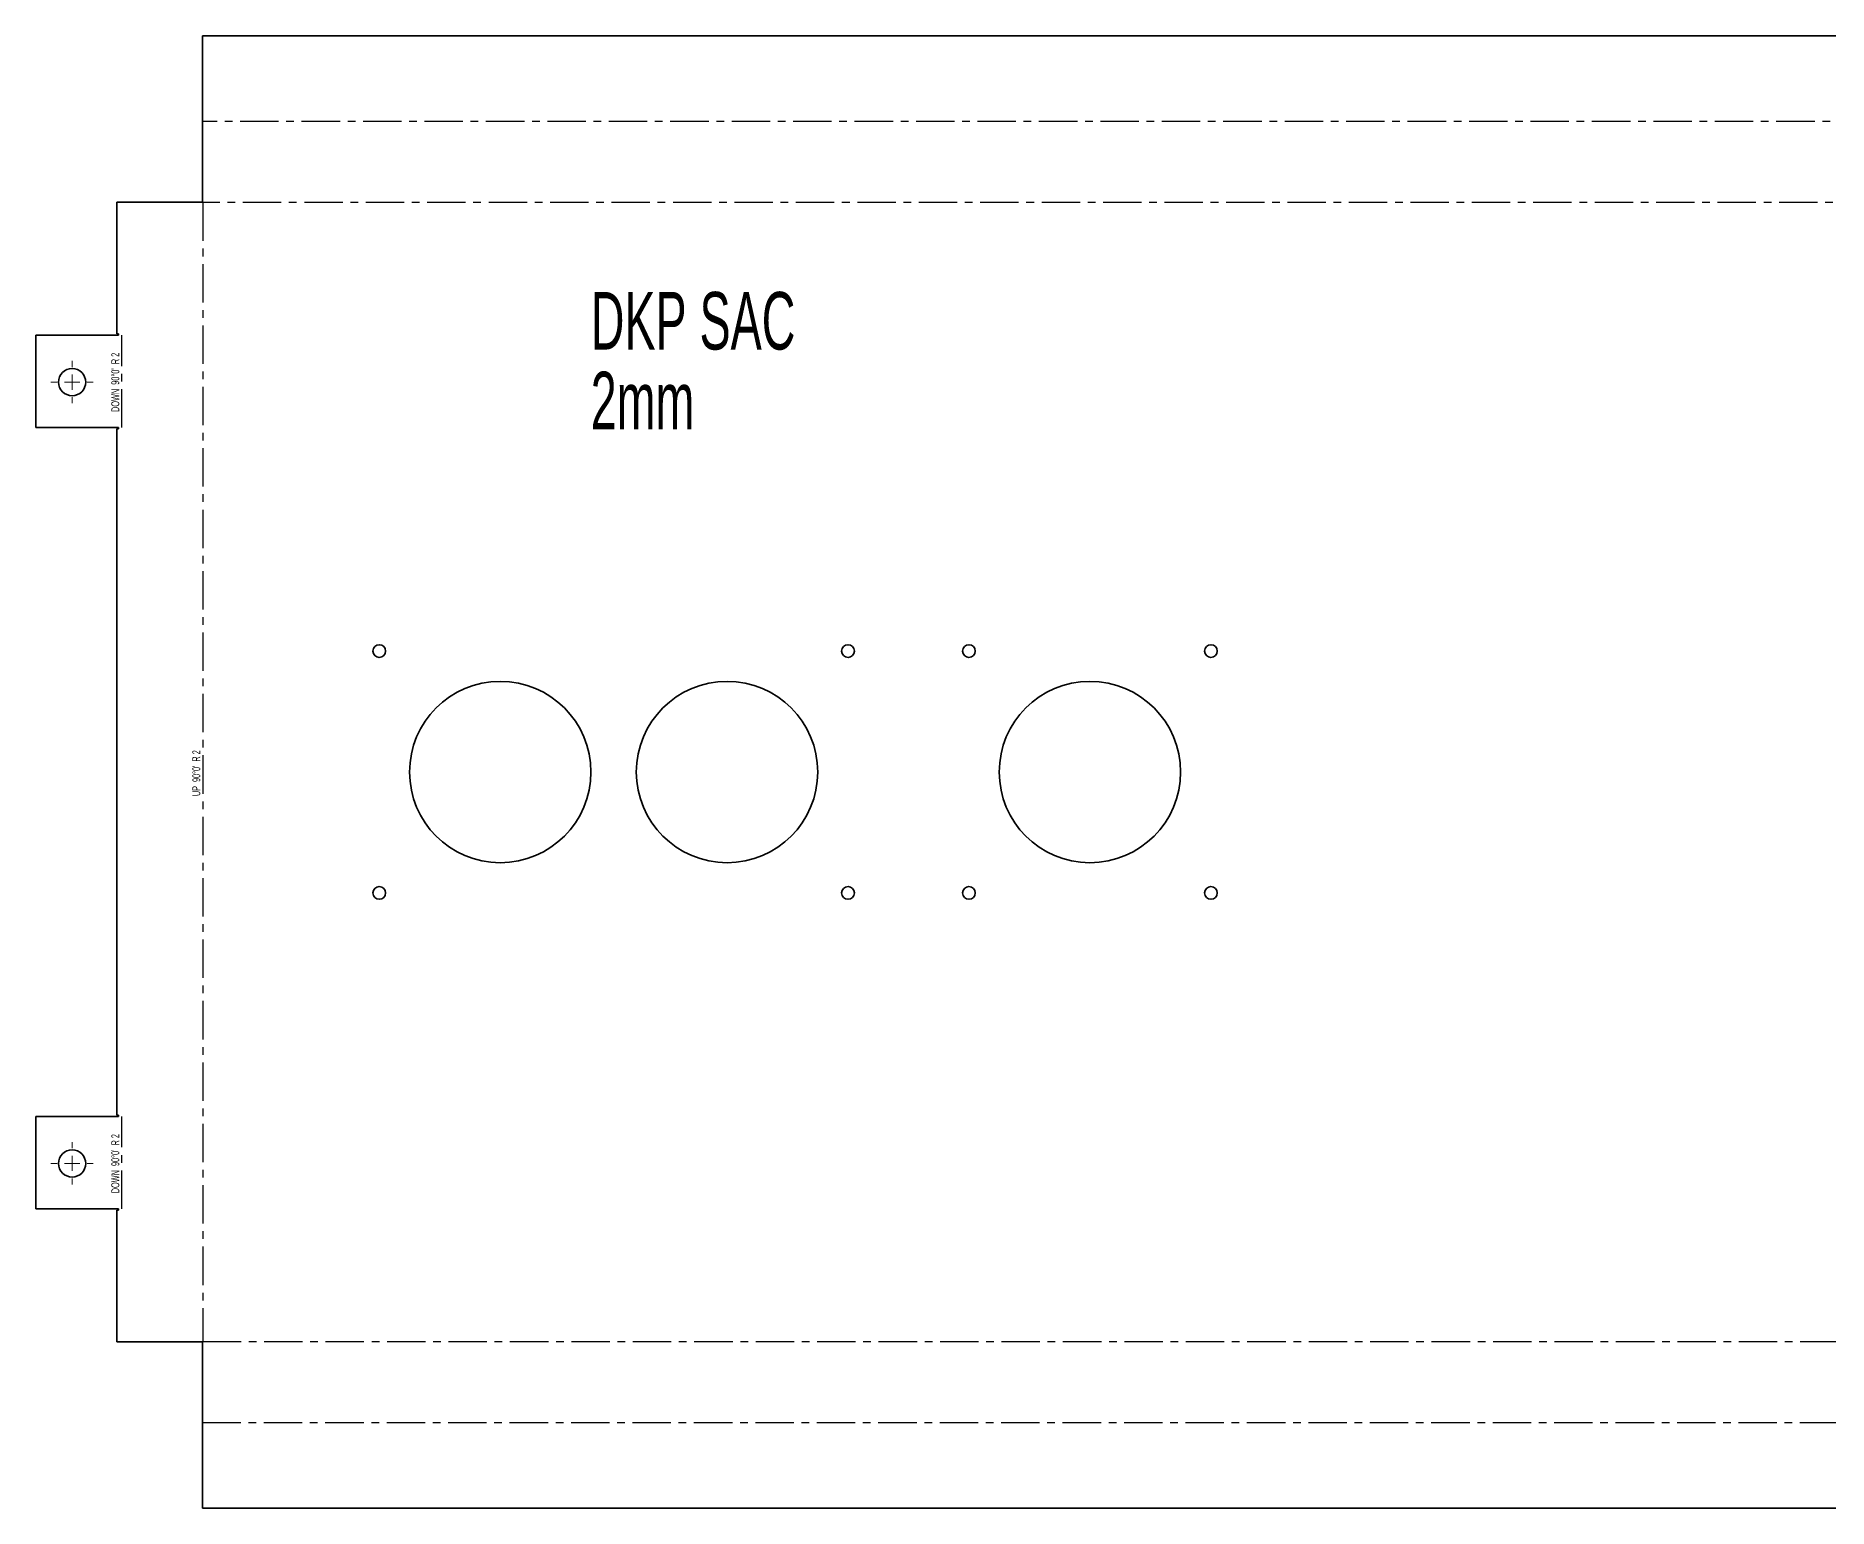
# Model space of a CAD drawing. Header units: millimetres. Extents: x -245 to 1212, y -114 to 373.
# Drawn here: x -245 to 347, y -114 to 373 of the extents above; entities that cross this region are included whole.
import ezdxf

# ---------------------------------------------------------------- set-up
doc = ezdxf.new("R2010")
doc.units = ezdxf.units.MM
doc.linetypes.add('CENTERX2', pattern=[20.32, 12.7, -2.54, 2.54, -2.54])
doc.styles.add('SLDTEXTSTYLE0', font='TXT', dxfattribs={"width": 0.572187})
doc.styles.add('SLDTEXTSTYLE1', font='TXT', dxfattribs={"width": 0.5675})
doc.styles.add('SLDTEXTSTYLE2', font='TXT', dxfattribs={"width": 0.605})

# ---------------------------------------------------------------- blocks, each defined once
blk = doc.blocks.new('SW_NOTE_0')
at = {"color": 0, "linetype": 'Continuous', "lineweight": 0, "char_height": 19.05, "attachment_point": 1, "style": 'SLDTEXTSTYLE2'}
for s, insert in [('DKP SAC', (0, 24.56)), ('2mm', (0, -1.84))]:
    blk.add_mtext(s, dxfattribs=dict(at, insert=insert))
blk = doc.blocks.new('SW_CENTERMARKSYMBOL_0')
at = {"color": 0, "linetype": 'Continuous', "lineweight": 18}
for p, q in [((0, 5), (0, 7)), ((-5, 0), (-7, 0)), ((0, 0), (-2.5, 0)), ((0, 0), (0, 2.5)), ((0, 0), (2.5, 0)), ((0, 0), (0, -2.5)), ((5, 0), (7, 0)), ((0, -5), (0, -7))]:
    blk.add_line(p, q, dxfattribs=at)
blk = doc.blocks.new('SW_CENTERMARKSYMBOL_1')
at = {"color": 0, "linetype": 'Continuous', "lineweight": 18}
for p, q in [((0, 5), (0, 7)), ((-5, 0), (-7, 0)), ((0, 0), (-2.5, 0)), ((0, 0), (0, 2.5)), ((0, 0), (2.5, 0)), ((0, 0), (0, -2.5)), ((5, 0), (7, 0)), ((0, -5), (0, -7))]:
    blk.add_line(p, q, dxfattribs=at)

msp = doc.modelspace()

# ---------------------------------------------------------------- linework, layer by layer
at = {"color": 7, "linetype": 'Continuous', "lineweight": 35}
for p, q in [((-190.31, 317.76), (-190.31, 372.84)), ((-190.31, 372.84), (1128.18, 372.84)), ((-218.6, 274.26), (-218.6, 317.76)), ((-190.31, 317.76), (-218.6, 317.76)), ((-245.39, 243.26), (-245.39, 273.76)), ((-245.39, 273.76), (-218.1, 273.76)), ((-218.1, 274.26), (-218.6, 274.26)), ((-218.1, 273.76), (-218.1, 274.26)), ((-218.1, 243.26), (-245.39, 243.26)), ((-218.1, 242.76), (-218.1, 243.26)), ((-218.6, 15.76), (-218.6, 242.76)), ((-218.6, 242.76), (-218.1, 242.76)), ((-245.39, -15.24), (-245.39, 15.26)), ((-245.39, 15.26), (-218.1, 15.26)), ((-218.1, 15.76), (-218.6, 15.76)), ((-218.1, 15.26), (-218.1, 15.76)), ((-218.1, -15.24), (-245.39, -15.24)), ((-218.6, -59.23), (-218.6, -15.74)), ((-218.6, -15.74), (-218.1, -15.74)), ((-218.1, -15.74), (-218.1, -15.24)), ((-190.31, -59.23), (-218.6, -59.23)), ((-190.31, -114.31), (-190.31, -59.23)), ((1128.18, -114.31), (-190.31, -114.31))]:
    msp.add_line(p, q, dxfattribs=at)
at = {"color": 7, "linetype": 'CENTERX2'}
for p, q in [((1155.68, 344.44), (-190.31, 344.44)), ((1156.58, 317.66), (-190.21, 317.66)), ((-190.21, 317.66), (-190.21, -59.13)), ((-216.99, 243.26), (-216.99, 273.76)), ((-216.99, -15.24), (-216.99, 15.26)), ((-190.21, -59.13), (1156.58, -59.13)), ((-190.31, -85.92), (1155.68, -85.92))]:
    msp.add_line(p, q, dxfattribs=at)
at = {"color": 7, "linetype": 'Continuous', "lineweight": 35}
for centre, radius in [((-233.39, 258.26), 4.5), ((-131.81, 169.26), 2.1), ((23.19, 169.26), 2.1), ((63.19, 169.26), 2.1), ((143.19, 169.26), 2.1), ((-91.81, 129.26), 30), ((-16.81, 129.26), 30), ((103.19, 129.26), 30), ((-131.81, 89.26), 2.1), ((23.19, 89.26), 2.1), ((63.19, 89.26), 2.1), ((143.19, 89.26), 2.1), ((-233.39, -0.24), 4.5)]:
    msp.add_circle(centre, radius, dxfattribs=at)

# ---------------------------------------------------------------- block references
at = {"color": 7, "linetype": 'Continuous', "lineweight": 0}
msp.add_blockref('SW_NOTE_0', (-61.88, 263.53), dxfattribs=at)
at = {"color": 7, "linetype": 'Continuous', "lineweight": 18}
for name, p in [('SW_CENTERMARKSYMBOL_1', (-233.39, 258.26)), ('SW_CENTERMARKSYMBOL_0', (-233.39, -0.24))]:
    msp.add_blockref(name, p, dxfattribs=at)

# ---------------------------------------------------------------- texts
at = {"color": 7, "linetype": 'Continuous', "lineweight": 0, "char_height": 2.6458, "attachment_point": 2, "rotation": 90}
for s, insert, style in [("DOWN  90°0'  R 2", (-220.44, 258.18), 'SLDTEXTSTYLE0'), ("UP  90°0'  R 2", (-193.65, 128.88), 'SLDTEXTSTYLE1'), ("DOWN  90°0'  R 2", (-220.44, -0.32), 'SLDTEXTSTYLE0')]:
    msp.add_mtext(s, dxfattribs=dict(at, insert=insert, style=style))

doc.saveas('drawing.dxf')
